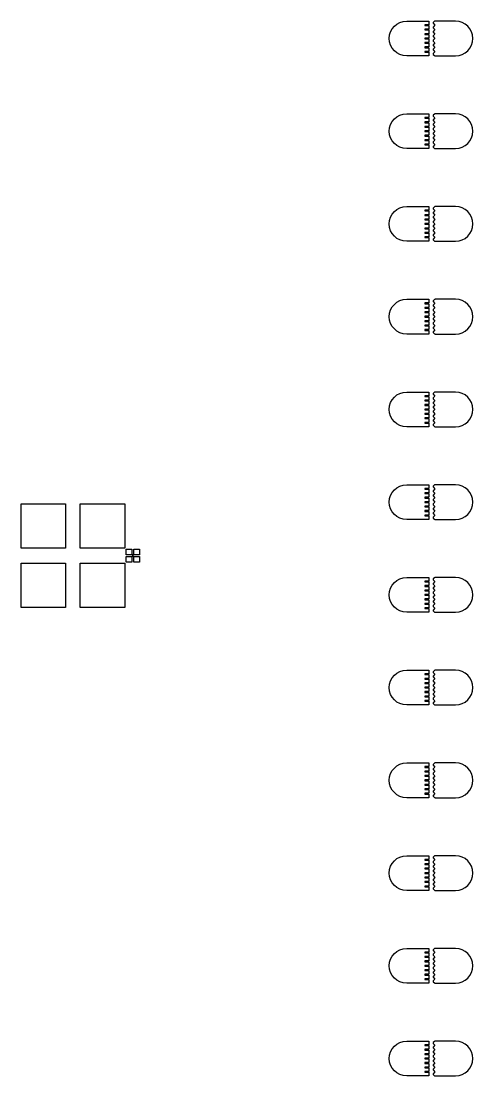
# Model space of a CAD drawing. Header units: millimetres. Extents: x -41.5 to 41.5, y -35.2 to 36.1.
# Drawn here: x -41.5 to -11, y -35.2 to 36.1 of the extents above; entities that cross this region are included whole.
import ezdxf

# ---------------------------------------------------------------- set-up
doc = ezdxf.new("R2010")
doc.units = ezdxf.units.MM

msp = doc.modelspace()

# ---------------------------------------------------------------- linework, layer by layer
for points in [[(-14.253, 35.833), (-14.113, 35.833), (-13.99, 35.833), (-13.99, 35.733), (-13.99, 35.683), (-13.99, 35.583), (-14.113, 35.583), (-14.253, 35.583, 0.414214), (-14.263, 35.573), (-14.263, 35.543, 0.414214), (-14.253, 35.533), (-14.113, 35.533), (-13.99, 35.533), (-13.99, 35.433), (-13.99, 35.383), (-13.99, 35.283), (-14.113, 35.283), (-14.253, 35.283, 0.414214), (-14.263, 35.273), (-14.263, 35.243, 0.414214), (-14.253, 35.233), (-14.113, 35.233), (-13.99, 35.233), (-13.99, 35.133), (-13.99, 35.083), (-13.99, 34.983), (-14.113, 34.983), (-14.253, 34.983, 0.414214), (-14.263, 34.973), (-14.263, 34.943, 0.414214), (-14.253, 34.933), (-14.113, 34.933), (-13.99, 34.933), (-13.99, 34.833), (-13.99, 34.783), (-13.99, 34.683), (-14.113, 34.683), (-14.253, 34.683, 0.414214), (-14.263, 34.673), (-14.263, 34.643, 0.414214), (-14.253, 34.633), (-14.113, 34.633), (-13.99, 34.633), (-13.99, 34.533), (-13.99, 34.483), (-13.99, 34.383), (-14.113, 34.383), (-14.253, 34.383, 0.414214), (-14.263, 34.373), (-14.263, 34.343, 0.414214), (-14.253, 34.333), (-14.113, 34.333), (-13.99, 34.333), (-13.99, 34.233), (-13.99, 34.183), (-13.99, 34.083), (-14.113, 34.083), (-14.253, 34.083, 0.414214), (-14.263, 34.073), (-14.263, 34.043, 0.414214), (-14.253, 34.033), (-14.113, 34.033), (-13.99, 34.033), (-13.99, 33.933), (-13.99, 33.883), (-13.99, 33.783), (-14.113, 33.783), (-14.253, 33.783), (-15.49, 33.783, -1), (-15.49, 36.133), (-14.253, 36.133), (-14.113, 36.133), (-13.99, 36.133), (-13.99, 36.033), (-13.99, 35.983), (-13.99, 35.883), (-14.113, 35.883), (-14.253, 35.883, 0.414214), (-14.263, 35.873), (-14.263, 35.843, 0.414214)], [(-13.586, 35.858), (-13.69, 35.733), (-13.69, 35.683), (-13.586, 35.558), (-13.69, 35.433), (-13.69, 35.383), (-13.586, 35.258), (-13.69, 35.133), (-13.69, 35.083), (-13.586, 34.958), (-13.69, 34.833), (-13.69, 34.783), (-13.586, 34.658), (-13.69, 34.533), (-13.69, 34.483), (-13.586, 34.358), (-13.69, 34.233), (-13.69, 34.183), (-13.586, 34.058), (-13.69, 33.933), (-13.69, 33.883), (-13.601, 33.797, 0.193635), (-13.566, 33.783), (-12.19, 33.783, 1), (-12.19, 36.133), (-13.566, 36.133, 0.193635), (-13.601, 36.119), (-13.69, 36.033), (-13.69, 35.983)], [(-14.253, 29.565), (-14.113, 29.565), (-13.99, 29.565), (-13.99, 29.465), (-13.99, 29.415), (-13.99, 29.315), (-14.113, 29.315), (-14.253, 29.315, 0.414214), (-14.263, 29.305), (-14.263, 29.275, 0.414214), (-14.253, 29.265), (-14.113, 29.265), (-13.99, 29.265), (-13.99, 29.165), (-13.99, 29.115), (-13.99, 29.015), (-14.113, 29.015), (-14.253, 29.015, 0.414214), (-14.263, 29.005), (-14.263, 28.975, 0.414214), (-14.253, 28.965), (-14.113, 28.965), (-13.99, 28.965), (-13.99, 28.865), (-13.99, 28.815), (-13.99, 28.715), (-14.113, 28.715), (-14.253, 28.715, 0.414214), (-14.263, 28.705), (-14.263, 28.675, 0.414214), (-14.253, 28.665), (-14.113, 28.665), (-13.99, 28.665), (-13.99, 28.565), (-13.99, 28.515), (-13.99, 28.415), (-14.113, 28.415), (-14.253, 28.415, 0.414214), (-14.263, 28.405), (-14.263, 28.375, 0.414214), (-14.253, 28.365), (-14.113, 28.365), (-13.99, 28.365), (-13.99, 28.265), (-13.99, 28.215), (-13.99, 28.115), (-14.113, 28.115), (-14.253, 28.115, 0.414214), (-14.263, 28.105), (-14.263, 28.075, 0.414214), (-14.253, 28.065), (-14.113, 28.065), (-13.99, 28.065), (-13.99, 27.965), (-13.99, 27.915), (-13.99, 27.815), (-14.113, 27.815), (-14.253, 27.815, 0.414214), (-14.263, 27.805), (-14.263, 27.775, 0.414214), (-14.253, 27.765), (-14.113, 27.765), (-13.99, 27.765), (-13.99, 27.665), (-13.99, 27.615), (-13.99, 27.515), (-14.113, 27.515), (-14.253, 27.515), (-15.49, 27.515, -1), (-15.49, 29.865), (-14.253, 29.865), (-14.113, 29.865), (-13.99, 29.865), (-13.99, 29.765), (-13.99, 29.715), (-13.99, 29.615), (-14.113, 29.615), (-14.253, 29.615, 0.414214), (-14.263, 29.605), (-14.263, 29.575, 0.414214)], [(-13.586, 29.589), (-13.69, 29.465), (-13.69, 29.415), (-13.586, 29.289), (-13.69, 29.165), (-13.69, 29.115), (-13.586, 28.989), (-13.69, 28.865), (-13.69, 28.815), (-13.586, 28.689), (-13.69, 28.565), (-13.69, 28.515), (-13.586, 28.389), (-13.69, 28.265), (-13.69, 28.215), (-13.586, 28.089), (-13.69, 27.965), (-13.69, 27.915), (-13.586, 27.789), (-13.69, 27.665), (-13.69, 27.615), (-13.601, 27.529, 0.193635), (-13.566, 27.515), (-12.19, 27.515, 1), (-12.19, 29.865), (-13.566, 29.865, 0.193635), (-13.601, 29.851), (-13.69, 29.765), (-13.69, 29.715)], [(-14.253, 23.296), (-14.113, 23.296), (-13.99, 23.296), (-13.99, 23.196), (-13.99, 23.146), (-13.99, 23.046), (-14.113, 23.046), (-14.253, 23.046, 0.414214), (-14.263, 23.036), (-14.263, 23.006, 0.414214), (-14.253, 22.996), (-14.113, 22.996), (-13.99, 22.996), (-13.99, 22.896), (-13.99, 22.846), (-13.99, 22.746), (-14.113, 22.746), (-14.253, 22.746, 0.414214), (-14.263, 22.736), (-14.263, 22.706, 0.414214), (-14.253, 22.696), (-14.113, 22.696), (-13.99, 22.696), (-13.99, 22.596), (-13.99, 22.546), (-13.99, 22.446), (-14.113, 22.446), (-14.253, 22.446, 0.414214), (-14.263, 22.436), (-14.263, 22.406, 0.414214), (-14.253, 22.396), (-14.113, 22.396), (-13.99, 22.396), (-13.99, 22.296), (-13.99, 22.246), (-13.99, 22.146), (-14.113, 22.146), (-14.253, 22.146, 0.414214), (-14.263, 22.136), (-14.263, 22.106, 0.414214), (-14.253, 22.096), (-14.113, 22.096), (-13.99, 22.096), (-13.99, 21.996), (-13.99, 21.946), (-13.99, 21.846), (-14.113, 21.846), (-14.253, 21.846, 0.414214), (-14.263, 21.836), (-14.263, 21.806, 0.414214), (-14.253, 21.796), (-14.113, 21.796), (-13.99, 21.796), (-13.99, 21.696), (-13.99, 21.646), (-13.99, 21.546), (-14.113, 21.546), (-14.253, 21.546, 0.414214), (-14.263, 21.536), (-14.263, 21.506, 0.414214), (-14.253, 21.496), (-14.113, 21.496), (-13.99, 21.496), (-13.99, 21.396), (-13.99, 21.346), (-13.99, 21.246), (-14.113, 21.246), (-14.253, 21.246), (-15.49, 21.246, -1), (-15.49, 23.596), (-14.253, 23.596), (-14.113, 23.596), (-13.99, 23.596), (-13.99, 23.496), (-13.99, 23.446), (-13.99, 23.346), (-14.113, 23.346), (-14.253, 23.346, 0.414214), (-14.263, 23.336), (-14.263, 23.306, 0.414214)], [(-13.586, 23.321), (-13.69, 23.196), (-13.69, 23.146), (-13.586, 23.021), (-13.69, 22.896), (-13.69, 22.846), (-13.586, 22.721), (-13.69, 22.596), (-13.69, 22.546), (-13.586, 22.421), (-13.69, 22.296), (-13.69, 22.246), (-13.586, 22.121), (-13.69, 21.996), (-13.69, 21.946), (-13.586, 21.821), (-13.69, 21.696), (-13.69, 21.646), (-13.586, 21.521), (-13.69, 21.396), (-13.69, 21.346), (-13.601, 21.26, 0.193635), (-13.566, 21.246), (-12.19, 21.246, 1), (-12.19, 23.596), (-13.566, 23.596, 0.193635), (-13.601, 23.582), (-13.69, 23.496), (-13.69, 23.446)], [(-14.253, 17.028), (-14.113, 17.028), (-13.99, 17.028), (-13.99, 16.928), (-13.99, 16.878), (-13.99, 16.778), (-14.113, 16.778), (-14.253, 16.778, 0.414214), (-14.263, 16.768), (-14.263, 16.738, 0.414214), (-14.253, 16.728), (-14.113, 16.728), (-13.99, 16.728), (-13.99, 16.628), (-13.99, 16.578), (-13.99, 16.478), (-14.113, 16.478), (-14.253, 16.478, 0.414214), (-14.263, 16.468), (-14.263, 16.438, 0.414214), (-14.253, 16.428), (-14.113, 16.428), (-13.99, 16.428), (-13.99, 16.328), (-13.99, 16.278), (-13.99, 16.178), (-14.113, 16.178), (-14.253, 16.178, 0.414214), (-14.263, 16.168), (-14.263, 16.138, 0.414214), (-14.253, 16.128), (-14.113, 16.128), (-13.99, 16.128), (-13.99, 16.028), (-13.99, 15.978), (-13.99, 15.878), (-14.113, 15.878), (-14.253, 15.878, 0.414214), (-14.263, 15.868), (-14.263, 15.838, 0.414214), (-14.253, 15.828), (-14.113, 15.828), (-13.99, 15.828), (-13.99, 15.728), (-13.99, 15.678), (-13.99, 15.578), (-14.113, 15.578), (-14.253, 15.578, 0.414214), (-14.263, 15.568), (-14.263, 15.538, 0.414214), (-14.253, 15.528), (-14.113, 15.528), (-13.99, 15.528), (-13.99, 15.428), (-13.99, 15.378), (-13.99, 15.278), (-14.113, 15.278), (-14.253, 15.278, 0.414214), (-14.263, 15.268), (-14.263, 15.238, 0.414214), (-14.253, 15.228), (-14.113, 15.228), (-13.99, 15.228), (-13.99, 15.128), (-13.99, 15.078), (-13.99, 14.978), (-14.113, 14.978), (-14.253, 14.978), (-15.49, 14.978, -1), (-15.49, 17.328), (-14.253, 17.328), (-14.113, 17.328), (-13.99, 17.328), (-13.99, 17.228), (-13.99, 17.178), (-13.99, 17.078), (-14.113, 17.078), (-14.253, 17.078, 0.414214), (-14.263, 17.068), (-14.263, 17.038, 0.414214)], [(-13.586, 17.053), (-13.69, 16.928), (-13.69, 16.878), (-13.586, 16.753), (-13.69, 16.628), (-13.69, 16.578), (-13.586, 16.453), (-13.69, 16.328), (-13.69, 16.278), (-13.586, 16.153), (-13.69, 16.028), (-13.69, 15.978), (-13.586, 15.853), (-13.69, 15.728), (-13.69, 15.678), (-13.586, 15.553), (-13.69, 15.428), (-13.69, 15.378), (-13.586, 15.253), (-13.69, 15.128), (-13.69, 15.078), (-13.601, 14.992, 0.193635), (-13.566, 14.978), (-12.19, 14.978, 1), (-12.19, 17.328), (-13.566, 17.328, 0.193635), (-13.601, 17.314), (-13.69, 17.228), (-13.69, 17.178)], [(-14.253, 10.759), (-14.113, 10.759), (-13.99, 10.759), (-13.99, 10.659), (-13.99, 10.609), (-13.99, 10.509), (-14.113, 10.509), (-14.253, 10.509, 0.414214), (-14.263, 10.499), (-14.263, 10.469, 0.414214), (-14.253, 10.459), (-14.113, 10.459), (-13.99, 10.459), (-13.99, 10.359), (-13.99, 10.309), (-13.99, 10.209), (-14.113, 10.209), (-14.253, 10.209, 0.414214), (-14.263, 10.199), (-14.263, 10.169, 0.414214), (-14.253, 10.159), (-14.113, 10.159), (-13.99, 10.159), (-13.99, 10.059), (-13.99, 10.009), (-13.99, 9.909), (-14.113, 9.909), (-14.253, 9.909, 0.414214), (-14.263, 9.899), (-14.263, 9.869, 0.414214), (-14.253, 9.859), (-14.113, 9.859), (-13.99, 9.859), (-13.99, 9.759), (-13.99, 9.709), (-13.99, 9.609), (-14.113, 9.609), (-14.253, 9.609, 0.414214), (-14.263, 9.599), (-14.263, 9.569, 0.414214), (-14.253, 9.559), (-14.113, 9.559), (-13.99, 9.559), (-13.99, 9.459), (-13.99, 9.409), (-13.99, 9.309), (-14.113, 9.309), (-14.253, 9.309, 0.414214), (-14.263, 9.299), (-14.263, 9.269, 0.414214), (-14.253, 9.259), (-14.113, 9.259), (-13.99, 9.259), (-13.99, 9.159), (-13.99, 9.109), (-13.99, 9.009), (-14.113, 9.009), (-14.253, 9.009, 0.414214), (-14.263, 8.999), (-14.263, 8.969, 0.414214), (-14.253, 8.959), (-14.113, 8.959), (-13.99, 8.959), (-13.99, 8.859), (-13.99, 8.809), (-13.99, 8.709), (-14.113, 8.709), (-14.253, 8.709), (-15.49, 8.709, -1), (-15.49, 11.059), (-14.253, 11.059), (-14.113, 11.059), (-13.99, 11.059), (-13.99, 10.959), (-13.99, 10.909), (-13.99, 10.809), (-14.113, 10.809), (-14.253, 10.809, 0.414214), (-14.263, 10.799), (-14.263, 10.769, 0.414214)], [(-13.586, 10.784), (-13.69, 10.659), (-13.69, 10.609), (-13.586, 10.484), (-13.69, 10.359), (-13.69, 10.309), (-13.586, 10.184), (-13.69, 10.059), (-13.69, 10.009), (-13.586, 9.884), (-13.69, 9.759), (-13.69, 9.709), (-13.586, 9.584), (-13.69, 9.459), (-13.69, 9.409), (-13.586, 9.284), (-13.69, 9.159), (-13.69, 9.109), (-13.586, 8.984), (-13.69, 8.859), (-13.69, 8.809), (-13.601, 8.723, 0.193635), (-13.566, 8.709), (-12.19, 8.709, 1), (-12.19, 11.059), (-13.566, 11.059, 0.193635), (-13.601, 11.045), (-13.69, 10.959), (-13.69, 10.909)], [(-14.253, 4.491), (-14.113, 4.491), (-13.99, 4.491), (-13.99, 4.391), (-13.99, 4.341), (-13.99, 4.241), (-14.113, 4.241), (-14.253, 4.241, 0.414214), (-14.263, 4.231), (-14.263, 4.201, 0.414214), (-14.253, 4.191), (-14.113, 4.191), (-13.99, 4.191), (-13.99, 4.091), (-13.99, 4.041), (-13.99, 3.941), (-14.113, 3.941), (-14.253, 3.941, 0.414214), (-14.263, 3.931), (-14.263, 3.901, 0.414214), (-14.253, 3.891), (-14.113, 3.891), (-13.99, 3.891), (-13.99, 3.791), (-13.99, 3.741), (-13.99, 3.641), (-14.113, 3.641), (-14.253, 3.641, 0.414214), (-14.263, 3.631), (-14.263, 3.601, 0.414214), (-14.253, 3.591), (-14.113, 3.591), (-13.99, 3.591), (-13.99, 3.491), (-13.99, 3.441), (-13.99, 3.341), (-14.113, 3.341), (-14.253, 3.341, 0.414214), (-14.263, 3.331), (-14.263, 3.301, 0.414214), (-14.253, 3.291), (-14.113, 3.291), (-13.99, 3.291), (-13.99, 3.191), (-13.99, 3.141), (-13.99, 3.041), (-14.113, 3.041), (-14.253, 3.041, 0.414214), (-14.263, 3.031), (-14.263, 3.001, 0.414214), (-14.253, 2.991), (-14.113, 2.991), (-13.99, 2.991), (-13.99, 2.891), (-13.99, 2.841), (-13.99, 2.741), (-14.113, 2.741), (-14.253, 2.741, 0.414214), (-14.263, 2.731), (-14.263, 2.701, 0.414214), (-14.253, 2.691), (-14.113, 2.691), (-13.99, 2.691), (-13.99, 2.591), (-13.99, 2.541), (-13.99, 2.441), (-14.113, 2.441), (-14.253, 2.441), (-15.49, 2.441, -1), (-15.49, 4.791), (-14.253, 4.791), (-14.113, 4.791), (-13.99, 4.791), (-13.99, 4.691), (-13.99, 4.641), (-13.99, 4.541), (-14.113, 4.541), (-14.253, 4.541, 0.414214), (-14.263, 4.531), (-14.263, 4.501, 0.414214)], [(-13.586, 4.516), (-13.69, 4.391), (-13.69, 4.341), (-13.586, 4.216), (-13.69, 4.091), (-13.69, 4.041), (-13.586, 3.916), (-13.69, 3.791), (-13.69, 3.741), (-13.586, 3.616), (-13.69, 3.491), (-13.69, 3.441), (-13.586, 3.316), (-13.69, 3.191), (-13.69, 3.141), (-13.586, 3.016), (-13.69, 2.891), (-13.69, 2.841), (-13.586, 2.716), (-13.69, 2.591), (-13.69, 2.541), (-13.601, 2.455, 0.193635), (-13.566, 2.441), (-12.19, 2.441, 1), (-12.19, 4.791), (-13.566, 4.791, 0.193635), (-13.601, 4.777), (-13.69, 4.691), (-13.69, 4.641)], [(-14.253, -1.778), (-14.113, -1.778), (-13.99, -1.778), (-13.99, -1.878), (-13.99, -1.928), (-13.99, -2.028), (-14.113, -2.028), (-14.253, -2.028, 0.414214), (-14.263, -2.038), (-14.263, -2.068, 0.414214), (-14.253, -2.078), (-14.113, -2.078), (-13.99, -2.078), (-13.99, -2.178), (-13.99, -2.228), (-13.99, -2.328), (-14.113, -2.328), (-14.253, -2.328, 0.414214), (-14.263, -2.338), (-14.263, -2.368, 0.414214), (-14.253, -2.378), (-14.113, -2.378), (-13.99, -2.378), (-13.99, -2.478), (-13.99, -2.528), (-13.99, -2.628), (-14.113, -2.628), (-14.253, -2.628, 0.414214), (-14.263, -2.638), (-14.263, -2.668, 0.414214), (-14.253, -2.678), (-14.113, -2.678), (-13.99, -2.678), (-13.99, -2.778), (-13.99, -2.828), (-13.99, -2.928), (-14.113, -2.928), (-14.253, -2.928, 0.414214), (-14.263, -2.938), (-14.263, -2.968, 0.414214), (-14.253, -2.978), (-14.113, -2.978), (-13.99, -2.978), (-13.99, -3.078), (-13.99, -3.128), (-13.99, -3.228), (-14.113, -3.228), (-14.253, -3.228, 0.414214), (-14.263, -3.238), (-14.263, -3.268, 0.414214), (-14.253, -3.278), (-14.113, -3.278), (-13.99, -3.278), (-13.99, -3.378), (-13.99, -3.428), (-13.99, -3.528), (-14.113, -3.528), (-14.253, -3.528, 0.414214), (-14.263, -3.538), (-14.263, -3.568, 0.414214), (-14.253, -3.578), (-14.113, -3.578), (-13.99, -3.578), (-13.99, -3.678), (-13.99, -3.728), (-13.99, -3.828), (-14.113, -3.828), (-14.253, -3.828), (-15.49, -3.828, -1), (-15.49, -1.478), (-14.253, -1.478), (-14.113, -1.478), (-13.99, -1.478), (-13.99, -1.578), (-13.99, -1.628), (-13.99, -1.728), (-14.113, -1.728), (-14.253, -1.728, 0.414214), (-14.263, -1.738), (-14.263, -1.768, 0.414214)], [(-13.586, -1.753), (-13.69, -1.878), (-13.69, -1.928), (-13.586, -2.053), (-13.69, -2.178), (-13.69, -2.228), (-13.586, -2.353), (-13.69, -2.478), (-13.69, -2.528), (-13.586, -2.653), (-13.69, -2.778), (-13.69, -2.828), (-13.586, -2.953), (-13.69, -3.078), (-13.69, -3.128), (-13.586, -3.253), (-13.69, -3.378), (-13.69, -3.428), (-13.586, -3.553), (-13.69, -3.678), (-13.69, -3.728), (-13.601, -3.814, 0.193635), (-13.566, -3.828), (-12.19, -3.828, 1), (-12.19, -1.478), (-13.566, -1.478, 0.193635), (-13.601, -1.491), (-13.69, -1.578), (-13.69, -1.628)], [(-14.253, -8.046), (-14.113, -8.046), (-13.99, -8.046), (-13.99, -8.146), (-13.99, -8.196), (-13.99, -8.296), (-14.113, -8.296), (-14.253, -8.296, 0.414214), (-14.263, -8.306), (-14.263, -8.336, 0.414214), (-14.253, -8.346), (-14.113, -8.346), (-13.99, -8.346), (-13.99, -8.446), (-13.99, -8.496), (-13.99, -8.596), (-14.113, -8.596), (-14.253, -8.596, 0.414214), (-14.263, -8.606), (-14.263, -8.636, 0.414214), (-14.253, -8.646), (-14.113, -8.646), (-13.99, -8.646), (-13.99, -8.746), (-13.99, -8.796), (-13.99, -8.896), (-14.113, -8.896), (-14.253, -8.896, 0.414214), (-14.263, -8.906), (-14.263, -8.936, 0.414214), (-14.253, -8.946), (-14.113, -8.946), (-13.99, -8.946), (-13.99, -9.046), (-13.99, -9.096), (-13.99, -9.196), (-14.113, -9.196), (-14.253, -9.196, 0.414214), (-14.263, -9.206), (-14.263, -9.236, 0.414214), (-14.253, -9.246), (-14.113, -9.246), (-13.99, -9.246), (-13.99, -9.346), (-13.99, -9.396), (-13.99, -9.496), (-14.113, -9.496), (-14.253, -9.496, 0.414214), (-14.263, -9.506), (-14.263, -9.536, 0.414214), (-14.253, -9.546), (-14.113, -9.546), (-13.99, -9.546), (-13.99, -9.646), (-13.99, -9.696), (-13.99, -9.796), (-14.113, -9.796), (-14.253, -9.796, 0.414214), (-14.263, -9.806), (-14.263, -9.836, 0.414214), (-14.253, -9.846), (-14.113, -9.846), (-13.99, -9.846), (-13.99, -9.946), (-13.99, -9.996), (-13.99, -10.096), (-14.113, -10.096), (-14.253, -10.096), (-15.49, -10.096, -1), (-15.49, -7.746), (-14.253, -7.746), (-14.113, -7.746), (-13.99, -7.746), (-13.99, -7.846), (-13.99, -7.896), (-13.99, -7.996), (-14.113, -7.996), (-14.253, -7.996, 0.414214), (-14.263, -8.006), (-14.263, -8.036, 0.414214)], [(-13.586, -8.021), (-13.69, -8.146), (-13.69, -8.196), (-13.586, -8.321), (-13.69, -8.446), (-13.69, -8.496), (-13.586, -8.621), (-13.69, -8.746), (-13.69, -8.796), (-13.586, -8.921), (-13.69, -9.046), (-13.69, -9.096), (-13.586, -9.221), (-13.69, -9.346), (-13.69, -9.396), (-13.586, -9.521), (-13.69, -9.646), (-13.69, -9.696), (-13.586, -9.821), (-13.69, -9.946), (-13.69, -9.996), (-13.601, -10.082, 0.193635), (-13.566, -10.096), (-12.19, -10.096, 1), (-12.19, -7.746), (-13.566, -7.746, 0.193635), (-13.601, -7.76), (-13.69, -7.846), (-13.69, -7.896)], [(-14.253, -14.314), (-14.113, -14.314), (-13.99, -14.314), (-13.99, -14.414), (-13.99, -14.464), (-13.99, -14.564), (-14.113, -14.564), (-14.253, -14.564, 0.414214), (-14.263, -14.574), (-14.263, -14.604, 0.414214), (-14.253, -14.614), (-14.113, -14.614), (-13.99, -14.614), (-13.99, -14.714), (-13.99, -14.764), (-13.99, -14.864), (-14.113, -14.864), (-14.253, -14.864, 0.414214), (-14.263, -14.874), (-14.263, -14.904, 0.414214), (-14.253, -14.914), (-14.113, -14.914), (-13.99, -14.914), (-13.99, -15.014), (-13.99, -15.064), (-13.99, -15.164), (-14.113, -15.164), (-14.253, -15.164, 0.414214), (-14.263, -15.174), (-14.263, -15.204, 0.414214), (-14.253, -15.214), (-14.113, -15.214), (-13.99, -15.214), (-13.99, -15.314), (-13.99, -15.364), (-13.99, -15.464), (-14.113, -15.464), (-14.253, -15.464, 0.414214), (-14.263, -15.474), (-14.263, -15.504, 0.414214), (-14.253, -15.514), (-14.113, -15.514), (-13.99, -15.514), (-13.99, -15.614), (-13.99, -15.664), (-13.99, -15.764), (-14.113, -15.764), (-14.253, -15.764, 0.414214), (-14.263, -15.774), (-14.263, -15.804, 0.414214), (-14.253, -15.814), (-14.113, -15.814), (-13.99, -15.814), (-13.99, -15.914), (-13.99, -15.964), (-13.99, -16.064), (-14.113, -16.064), (-14.253, -16.064, 0.414214), (-14.263, -16.074), (-14.263, -16.104, 0.414214), (-14.253, -16.114), (-14.113, -16.114), (-13.99, -16.114), (-13.99, -16.214), (-13.99, -16.264), (-13.99, -16.364), (-14.113, -16.364), (-14.253, -16.364), (-15.49, -16.364, -1), (-15.49, -14.014), (-14.253, -14.014), (-14.113, -14.014), (-13.99, -14.014), (-13.99, -14.114), (-13.99, -14.164), (-13.99, -14.264), (-14.113, -14.264), (-14.253, -14.264, 0.414214), (-14.263, -14.274), (-14.263, -14.304, 0.414214)], [(-13.586, -14.29), (-13.69, -14.414), (-13.69, -14.464), (-13.586, -14.59), (-13.69, -14.714), (-13.69, -14.764), (-13.586, -14.89), (-13.69, -15.014), (-13.69, -15.064), (-13.586, -15.19), (-13.69, -15.314), (-13.69, -15.364), (-13.586, -15.49), (-13.69, -15.614), (-13.69, -15.664), (-13.586, -15.79), (-13.69, -15.914), (-13.69, -15.964), (-13.586, -16.09), (-13.69, -16.214), (-13.69, -16.264), (-13.601, -16.35, 0.193635), (-13.566, -16.364), (-12.19, -16.364, 1), (-12.19, -14.014), (-13.566, -14.014, 0.193635), (-13.601, -14.028), (-13.69, -14.114), (-13.69, -14.164)], [(-14.253, -20.583), (-14.113, -20.583), (-13.99, -20.583), (-13.99, -20.683), (-13.99, -20.733), (-13.99, -20.833), (-14.113, -20.833), (-14.253, -20.833, 0.414214), (-14.263, -20.843), (-14.263, -20.873, 0.414214), (-14.253, -20.883), (-14.113, -20.883), (-13.99, -20.883), (-13.99, -20.983), (-13.99, -21.033), (-13.99, -21.133), (-14.113, -21.133), (-14.253, -21.133, 0.414214), (-14.263, -21.143), (-14.263, -21.173, 0.414214), (-14.253, -21.183), (-14.113, -21.183), (-13.99, -21.183), (-13.99, -21.283), (-13.99, -21.333), (-13.99, -21.433), (-14.113, -21.433), (-14.253, -21.433, 0.414214), (-14.263, -21.443), (-14.263, -21.473, 0.414214), (-14.253, -21.483), (-14.113, -21.483), (-13.99, -21.483), (-13.99, -21.583), (-13.99, -21.633), (-13.99, -21.733), (-14.113, -21.733), (-14.253, -21.733, 0.414214), (-14.263, -21.743), (-14.263, -21.773, 0.414214), (-14.253, -21.783), (-14.113, -21.783), (-13.99, -21.783), (-13.99, -21.883), (-13.99, -21.933), (-13.99, -22.033), (-14.113, -22.033), (-14.253, -22.033, 0.414214), (-14.263, -22.043), (-14.263, -22.073, 0.414214), (-14.253, -22.083), (-14.113, -22.083), (-13.99, -22.083), (-13.99, -22.183), (-13.99, -22.233), (-13.99, -22.333), (-14.113, -22.333), (-14.253, -22.333, 0.414214), (-14.263, -22.343), (-14.263, -22.373, 0.414214), (-14.253, -22.383), (-14.113, -22.383), (-13.99, -22.383), (-13.99, -22.483), (-13.99, -22.533), (-13.99, -22.633), (-14.113, -22.633), (-14.253, -22.633), (-15.49, -22.633, -1), (-15.49, -20.283), (-14.253, -20.283), (-14.113, -20.283), (-13.99, -20.283), (-13.99, -20.383), (-13.99, -20.433), (-13.99, -20.533), (-14.113, -20.533), (-14.253, -20.533, 0.414214), (-14.263, -20.543), (-14.263, -20.573, 0.414214)], [(-13.586, -20.558), (-13.69, -20.683), (-13.69, -20.733), (-13.586, -20.858), (-13.69, -20.983), (-13.69, -21.033), (-13.586, -21.158), (-13.69, -21.283), (-13.69, -21.333), (-13.586, -21.458), (-13.69, -21.583), (-13.69, -21.633), (-13.586, -21.758), (-13.69, -21.883), (-13.69, -21.933), (-13.586, -22.058), (-13.69, -22.183), (-13.69, -22.233), (-13.586, -22.358), (-13.69, -22.483), (-13.69, -22.533), (-13.601, -22.619, 0.193635), (-13.566, -22.633), (-12.19, -22.633, 1), (-12.19, -20.283), (-13.566, -20.283, 0.193635), (-13.601, -20.297), (-13.69, -20.383), (-13.69, -20.433)], [(-14.253, -26.851), (-14.113, -26.851), (-13.99, -26.851), (-13.99, -26.951), (-13.99, -27.001), (-13.99, -27.101), (-14.113, -27.101), (-14.253, -27.101, 0.414214), (-14.263, -27.111), (-14.263, -27.141, 0.414214), (-14.253, -27.151), (-14.113, -27.151), (-13.99, -27.151), (-13.99, -27.251), (-13.99, -27.301), (-13.99, -27.401), (-14.113, -27.401), (-14.253, -27.401, 0.414214), (-14.263, -27.411), (-14.263, -27.441, 0.414214), (-14.253, -27.451), (-14.113, -27.451), (-13.99, -27.451), (-13.99, -27.551), (-13.99, -27.601), (-13.99, -27.701), (-14.113, -27.701), (-14.253, -27.701, 0.414214), (-14.263, -27.711), (-14.263, -27.741, 0.414214), (-14.253, -27.751), (-14.113, -27.751), (-13.99, -27.751), (-13.99, -27.851), (-13.99, -27.901), (-13.99, -28.001), (-14.113, -28.001), (-14.253, -28.001, 0.414214), (-14.263, -28.011), (-14.263, -28.041, 0.414214), (-14.253, -28.051), (-14.113, -28.051), (-13.99, -28.051), (-13.99, -28.151), (-13.99, -28.201), (-13.99, -28.301), (-14.113, -28.301), (-14.253, -28.301, 0.414214), (-14.263, -28.311), (-14.263, -28.341, 0.414214), (-14.253, -28.351), (-14.113, -28.351), (-13.99, -28.351), (-13.99, -28.451), (-13.99, -28.501), (-13.99, -28.601), (-14.113, -28.601), (-14.253, -28.601, 0.414214), (-14.263, -28.611), (-14.263, -28.641, 0.414214), (-14.253, -28.651), (-14.113, -28.651), (-13.99, -28.651), (-13.99, -28.751), (-13.99, -28.801), (-13.99, -28.901), (-14.113, -28.901), (-14.253, -28.901), (-15.49, -28.901, -1), (-15.49, -26.551), (-14.253, -26.551), (-14.113, -26.551), (-13.99, -26.551), (-13.99, -26.651), (-13.99, -26.701), (-13.99, -26.801), (-14.113, -26.801), (-14.253, -26.801, 0.414214), (-14.263, -26.811), (-14.263, -26.841, 0.414214)], [(-13.586, -26.826), (-13.69, -26.951), (-13.69, -27.001), (-13.586, -27.126), (-13.69, -27.251), (-13.69, -27.301), (-13.586, -27.426), (-13.69, -27.551), (-13.69, -27.601), (-13.586, -27.726), (-13.69, -27.851), (-13.69, -27.901), (-13.586, -28.026), (-13.69, -28.151), (-13.69, -28.201), (-13.586, -28.326), (-13.69, -28.451), (-13.69, -28.501), (-13.586, -28.626), (-13.69, -28.751), (-13.69, -28.801), (-13.601, -28.887, 0.193635), (-13.566, -28.901), (-12.19, -28.901, 1), (-12.19, -26.551), (-13.566, -26.551, 0.193635), (-13.601, -26.565), (-13.69, -26.651), (-13.69, -26.701)], [(-14.253, -33.12), (-14.113, -33.12), (-13.99, -33.12), (-13.99, -33.22), (-13.99, -33.27), (-13.99, -33.37), (-14.113, -33.37), (-14.253, -33.37, 0.414214), (-14.263, -33.38), (-14.263, -33.41, 0.414214), (-14.253, -33.42), (-14.113, -33.42), (-13.99, -33.42), (-13.99, -33.52), (-13.99, -33.57), (-13.99, -33.67), (-14.113, -33.67), (-14.253, -33.67, 0.414214), (-14.263, -33.68), (-14.263, -33.71, 0.414214), (-14.253, -33.72), (-14.113, -33.72), (-13.99, -33.72), (-13.99, -33.82), (-13.99, -33.87), (-13.99, -33.97), (-14.113, -33.97), (-14.253, -33.97, 0.414214), (-14.263, -33.98), (-14.263, -34.01, 0.414214), (-14.253, -34.02), (-14.113, -34.02), (-13.99, -34.02), (-13.99, -34.12), (-13.99, -34.17), (-13.99, -34.27), (-14.113, -34.27), (-14.253, -34.27, 0.414214), (-14.263, -34.28), (-14.263, -34.31, 0.414214), (-14.253, -34.32), (-14.113, -34.32), (-13.99, -34.32), (-13.99, -34.42), (-13.99, -34.47), (-13.99, -34.57), (-14.113, -34.57), (-14.253, -34.57, 0.414214), (-14.263, -34.58), (-14.263, -34.61, 0.414214), (-14.253, -34.62), (-14.113, -34.62), (-13.99, -34.62), (-13.99, -34.72), (-13.99, -34.77), (-13.99, -34.87), (-14.113, -34.87), (-14.253, -34.87, 0.414214), (-14.263, -34.88), (-14.263, -34.91, 0.414214), (-14.253, -34.92), (-14.113, -34.92), (-13.99, -34.92), (-13.99, -35.02), (-13.99, -35.07), (-13.99, -35.17), (-14.113, -35.17), (-14.253, -35.17), (-15.49, -35.17, -1), (-15.49, -32.82), (-14.253, -32.82), (-14.113, -32.82), (-13.99, -32.82), (-13.99, -32.92), (-13.99, -32.97), (-13.99, -33.07), (-14.113, -33.07), (-14.253, -33.07, 0.414214), (-14.263, -33.08), (-14.263, -33.11, 0.414214)], [(-13.586, -33.095), (-13.69, -33.22), (-13.69, -33.27), (-13.586, -33.395), (-13.69, -33.52), (-13.69, -33.57), (-13.586, -33.695), (-13.69, -33.82), (-13.69, -33.87), (-13.586, -33.995), (-13.69, -34.12), (-13.69, -34.17), (-13.586, -34.295), (-13.69, -34.42), (-13.69, -34.47), (-13.586, -34.595), (-13.69, -34.72), (-13.69, -34.77), (-13.586, -34.895), (-13.69, -35.02), (-13.69, -35.07), (-13.601, -35.156, 0.193635), (-13.566, -35.17), (-12.19, -35.17, 1), (-12.19, -32.82), (-13.566, -32.82, 0.193635), (-13.601, -32.834), (-13.69, -32.92), (-13.69, -32.97)]]:
    msp.add_lwpolyline(points, format="xyb", close=True)
for points in [[(-41.548, 3.5), (-38.548, 3.5), (-38.548, 0.5), (-41.548, 0.5)], [(-37.548, 3.5), (-34.548, 3.5), (-34.548, 0.5), (-37.548, 0.5)], [(-34.445, 0.445), (-34.064, 0.445), (-34.064, 0.064), (-34.445, 0.064)], [(-33.98, 0.064), (-34, 0.064), (-34.02, 0.064), (-34, 0)], [(-33.98, -0.064), (-34, -0.064), (-34.02, -0.064), (-34, 0)], [(-33.936, 0.445), (-33.555, 0.445), (-33.555, 0.064), (-33.936, 0.064)], [(-41.548, -0.5), (-38.548, -0.5), (-38.548, -3.5), (-41.548, -3.5)], [(-37.548, -0.5), (-34.548, -0.5), (-34.548, -3.5), (-37.548, -3.5)], [(-34.445, -0.064), (-34.064, -0.064), (-34.064, -0.445), (-34.445, -0.445)], [(-33.936, -0.064), (-33.555, -0.064), (-33.555, -0.445), (-33.936, -0.445)]]:
    msp.add_lwpolyline(points, close=True)

doc.saveas('drawing.dxf')
